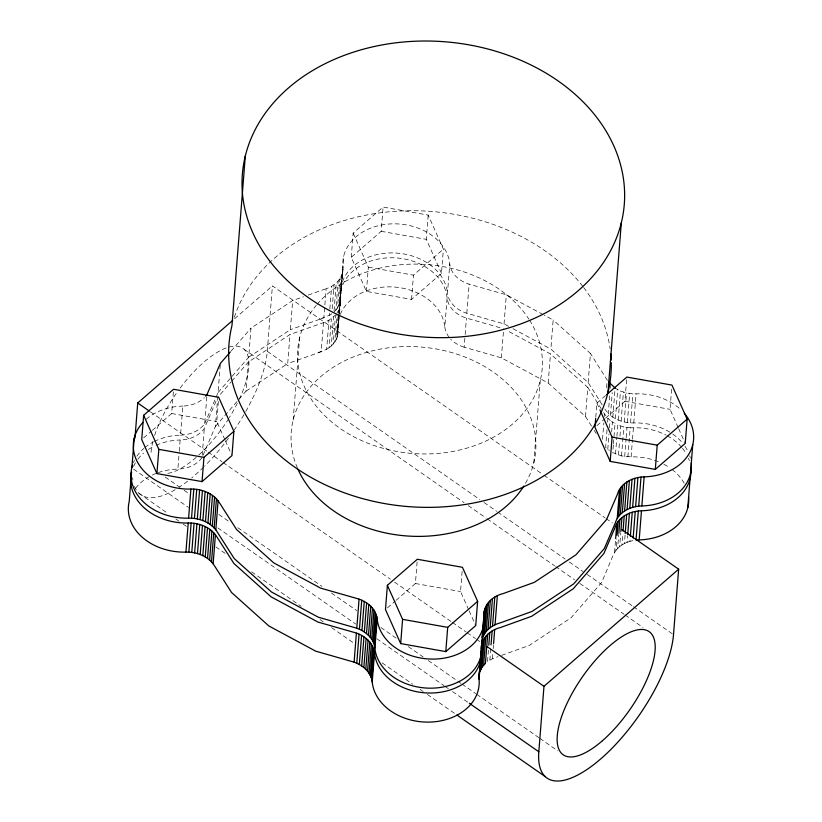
<?xml version="1.0" encoding="UTF-8"?>
<svg xmlns="http://www.w3.org/2000/svg" width="822" height="822" viewBox="0 0 822 822"><rect width="100%" height="100%" fill="white"/><g stroke="black" fill="none" stroke-linecap="round" stroke-linejoin="round"><path stroke-width="0.62" stroke-dasharray="4.11 3.08" d="M152.347 430.307L171.664 413.517L173.473 390.553M158.297 472.588A53.636 41.449 4.5 0 1 177.86 469.085L179.155 452.645M179.247 451.381L180.141 439.996A29.941 23.139 4.5 0 0 204.318 428.498L217.203 398.516M154.361 441.424A53.636 41.449 4.5 0 1 180.532 435.146L182.813 406.058A29.941 23.139 4.5 0 0 204.277 397.745M202.233 455.059L204.318 428.498M180.532 435.146A29.941 23.139 4.5 0 0 204.699 423.649L206.99 394.56M203.024 455.285L215.405 426.454L217.696 397.365L230.931 382.107M204.699 423.649L218.077 392.515L220.265 364.691M224.879 439.688L216.782 421.532L218.385 401.115M215.405 426.454L246.025 391.159L248.306 362.07L290.002 334.492L323.467 322.656L328.964 320.2L334.873 315.556M218.077 392.515L248.696 357.221L250.977 328.132L292.673 300.554L303.431 296.752M245.768 411.483A103.438 39.692 -55.1 0 0 267.263 351.313L272.411 285.861L542.9 474.5M246.025 391.159L287.71 363.581L290.002 334.492M248.696 357.221L290.382 329.643L292.673 300.554M293.156 420.083L299.64 337.657M323.467 322.656L321.176 351.754L287.71 363.581M543.126 314.59L506.331 294.8L469.115 284.155A29.263 22.605 4.5 0 1 449.778 263.924A53.636 41.449 4.5 0 0 392.33 223.851A53.636 41.449 4.5 0 0 342.949 266.801C344.028 277.148 335.468 285.84 326.139 288.717L323.847 317.816L290.382 329.643M318.186 352.607L326.673 349.288L328.964 320.2M320.857 318.669L329.345 315.35L329.745 310.295M329.838 309.031L331.636 286.262M326.673 349.288L329.108 347.727L331.4 318.628M332.18 308.723L334.071 284.689M329.108 347.727L331.297 345.949L333.588 316.86M334.071 310.747L336.26 282.912M331.297 345.949L333.218 343.986L335.51 314.898M333.968 312.011L335.89 310.048L338.181 280.96M333.218 343.986L334.842 341.87L337.03 314.045M335.89 310.048L337.513 307.931L339.805 278.843M334.842 341.87L336.147 339.62L338.14 314.323M338.243 313.059L340.051 305.733L340.277 300.739A53.636 41.449 4.5 0 1 389.659 257.789A53.636 41.449 4.5 0 1 447.106 297.862A29.263 22.605 4.5 0 0 466.444 318.093L500.064 327.711M337.513 307.931L338.818 305.681L341.109 276.593M336.147 339.62L337.133 337.267L338.921 314.497M339.024 313.233L339.414 308.168M338.818 305.681L339.805 303.318L342.086 274.229M338.756 319.039L341.048 289.95M341.428 285.1L343.719 256.002M337.133 337.267L340.277 300.739M339.805 303.318L342.949 266.801M337.76 334.821L339.363 314.59M339.548 313.367L340.339 303.246M340.431 300.883L343.01 269.308M351.241 257.348L353.152 233.099L383.083 207.072L428.2 215.087L443.387 249.138L441.486 273.377L411.555 299.403L366.427 291.389L351.241 257.348L381.172 231.311L383.083 207.072M366.427 291.389L368.338 267.15L353.152 233.099M411.555 299.403L413.456 275.165L443.387 249.138M441.486 273.377L426.289 239.336L428.2 215.087M396.101 600.307L415.408 583.517L417.319 559.268M449.141 337.328A29.263 22.605 4.5 0 1 444.815 326.951L447.106 297.862M508.51 326.293L504.05 323.889L466.824 313.244A29.263 22.605 4.5 0 1 447.487 293.012L449.778 263.924M591.521 426.063L585.49 416.497L548.192 383.021L501.379 357.827L464.153 347.182L465.057 335.797M465.149 334.533L466.444 318.093M466.824 313.244L469.115 284.155M468.632 609.688L460.526 591.532L462.241 569.841M501.379 357.827L503.67 328.738M504.05 323.889L506.331 294.8M488.402 650.243L487.508 661.628L492.388 658.699L498.009 656.675M489.84 660.056L490.744 648.681M492.388 658.699L492.789 653.644M493.19 648.589L493.488 644.787M533.807 462.837L540.29 380.411M548.192 383.021L550.483 353.933L507.01 330.536M602.228 404.886L588.162 382.559L550.863 349.083L553.155 319.994L544.236 315.196M585.49 416.497L587.781 387.398L550.483 353.933M588.162 382.559L590.453 353.46L553.155 319.994M595.796 417.134L596.895 403.099L605.588 395.536M602.536 439.287L603.831 422.847M604.324 416.518L604.53 413.99L601.848 409.736M606.605 387.645L607.201 380.052L590.453 353.46M607.037 429.701L605.639 447.404L609.349 450.518M607.633 422.107L607.931 418.316L604.53 413.99M669.766 432.146A53.636 41.449 4.5 0 0 633.783 422.94C624.535 423.145 614.959 420.073 608.311 413.466L609.811 394.498M610.304 388.169L610.602 384.377M607.766 449.346L608.968 434.17M609.462 427.841L610.058 420.258L607.931 418.316M610.438 415.408L612.236 392.639M611.64 432.125L612.431 422.015L610.058 420.258M612.811 417.165L615.103 388.066C621.278 392.115 628.727 394.005 636.074 393.851A53.636 41.449 4.5 0 1 680.955 409.798M613.335 445.062L612.739 452.655L621.535 455.922L631.111 456.878A53.636 41.449 4.5 0 1 658.36 461.717M613.438 443.798L615.031 423.566L612.431 422.015M615.411 418.717L617.702 389.628M615.524 453.98L616.819 437.54M616.921 436.277L617.815 424.892L615.031 423.566M618.195 420.042L620.487 390.953M618.473 455.08L619.562 441.167M619.963 436.112L620.764 425.991L617.815 424.892M621.144 421.141L623.436 392.053M605.609 418.1L624.915 401.311L626.826 377.072M621.535 455.922L623.826 426.834L620.764 425.991M624.206 421.984L626.498 392.895M614.548 552.456L615.544 539.807M501.626 655.37L529.327 645.393L571.023 617.825L601.632 582.521L613.315 554.86L615.904 550.452L616.798 539.068M624.689 456.508L626.087 438.804M626.189 437.54L626.981 427.419L623.826 426.834M627.361 422.57L629.652 393.481M615.904 550.452L617.641 548.459L618.74 534.547M617.641 548.459L619.654 546.62L620.754 532.707M627.895 456.827L630.186 427.738L633.402 427.789A53.636 41.449 4.5 0 1 666.221 435.208M630.566 422.888L632.858 393.8M619.654 546.62L621.925 544.976L622.819 533.591M621.925 544.976L624.422 543.527L625.121 534.68M631.111 456.878L632.406 440.438M632.508 439.174L633.402 427.789M633.783 422.94L636.074 393.851M624.422 543.527L627.104 542.314L627.607 535.985M627.104 542.314L629.96 541.328L630.166 538.8M678.14 427.491L670.043 409.325L671.646 388.919M337.133 312.781L338.438 310.531M231.126 351.025L250.977 328.132M231.763 381.151L248.306 362.07M234.63 318.72L272.411 285.861M143.665 437.869L151.382 431.149M387.409 607.859L395.135 601.149M596.916 425.662L604.643 418.943M329.345 315.35L331.78 313.778M308.209 295.057L326.139 288.717M629.96 541.328L632.95 540.588M626.981 427.419L630.186 427.738M381.172 231.311L426.289 239.336M368.338 267.15L413.456 275.165M624.915 401.311L670.043 409.325M171.664 413.517L216.782 421.532M415.408 583.517L460.526 591.532M512.969 328.687L550.863 349.083M543.948 475.229L604.992 517.809M606.04 518.538L612.359 522.946M267.263 351.313L479.863 499.581M484.066 502.519L496.704 511.325M497.752 512.065L565.104 559.032M569.317 561.971L583.004 571.516M587.206 574.455L632.467 606.009M633.515 606.749L672.458 633.906M244.124 349.299L464.091 502.704M468.304 505.643L486.192 518.127M487.241 518.857L554.603 565.834M555.651 566.563L574.599 579.777M579.859 583.456L624.062 614.281M625.11 615.01L643.01 627.494M150.364 411.791L207.195 451.432M208.243 452.162L221.93 461.707M222.978 462.437L390.316 579.15M394.529 582.089L451.36 621.72M452.419 622.46L466.095 631.995M467.153 632.735L475.568 638.602M476.616 639.341L479.781 641.54M165.191 477.058L179.926 487.333M184.128 490.272L189.399 493.94M218.868 514.49L230.437 522.566M237.805 527.703L322.008 586.425M331.472 593.032L356.738 610.643M380.946 627.525L396.728 638.54M408.308 646.616L423.042 656.891M428.303 660.559L456.713 680.38M457.772 681.109L460.926 683.318M461.985 684.048L475.661 693.593M476.719 694.323L538.811 737.632M539.859 738.362L557.748 750.846M133.637 469.177L188.361 507.338M217.83 527.899L355.7 624.052M376.753 638.735L444.106 685.712M445.154 686.442L448.319 688.641M452.521 691.579L468.314 702.594M139.031 493.323L168.5 513.873M175.867 519.011L179.021 521.21M183.234 524.148L186.389 526.347M215.857 546.907L226.379 554.244M251.635 571.865L301.099 606.359M320.046 619.572L323.2 621.771M331.626 627.648L353.727 643.061M382.138 662.881L412.665 684.161M420.032 689.298L423.186 691.508M427.399 694.446L455.809 714.256M604.91 409.14L608.311 413.466M587.781 387.398L601.18 408.678M594.203 430.317L596.207 433.513M678.643 428.622L685.229 443.377M596.895 403.099L599.423 408.77M469.136 610.828L475.722 625.573M225.392 440.828L231.465 454.443M234.373 317.189A191.557 148.022 4.5 0 1 390.769 211.644A191.557 148.022 4.5 0 1 582.901 286.508M583.692 287.536A191.557 148.022 4.5 0 1 610.15 348.929M663.929 464.296A53.636 41.449 4.5 0 1 670.064 468.016M672.129 469.537A53.636 41.449 4.5 0 1 684.161 483.182M464.153 347.182A29.263 22.605 4.5 0 1 450.733 339.167M337.986 329.828A53.636 41.449 4.5 0 1 339.825 315.556M340.267 314.405A53.636 41.449 4.5 0 1 397.478 287.351A53.636 41.449 4.5 0 1 444.815 326.951M135.579 488.278A53.636 41.449 4.5 0 1 157.146 472.999M202.027 457.597A29.941 23.139 4.5 0 1 177.86 469.085M297.42 468.016A122.591 94.736 4.5 0 1 421.07 347.028A122.591 94.736 4.5 0 1 523.83 486.049M529.584 320.231A122.591 94.736 4.5 0 1 413.939 453.58A122.591 94.736 4.5 0 1 316.244 305.352M317.066 304.376A122.591 94.736 4.5 0 1 528.895 319.152M133.431 462.663A53.636 41.449 4.5 0 1 134.448 460.402M136.904 456.2A53.636 41.449 4.5 0 1 143.942 448.319M144.857 447.538A53.636 41.449 4.5 0 1 153.221 442.01M340.657 295.889A53.636 41.449 4.5 0 1 390.039 252.94A53.636 41.449 4.5 0 1 447.487 293.012M146.224 419.23A53.636 41.449 4.5 0 1 182.813 406.058M672.735 434.078A53.636 41.449 4.5 0 1 682.065 442.452M684.973 446.243A53.636 41.449 4.5 0 1 688.374 452.316M689.72 455.82A53.636 41.449 4.5 0 1 690.408 458.203M667.289 435.783A53.636 41.449 4.5 0 1 681.685 447.302M682.445 448.216A53.636 41.449 4.5 0 1 686.452 454.093M688.476 458.316A53.636 41.449 4.5 0 1 689.339 460.659M133.534 466.382A53.636 41.449 4.5 0 1 135.907 461.995M137.87 459.19A53.636 41.449 4.5 0 1 143.552 453.169M148.463 449.449A53.636 41.449 4.5 0 1 153.981 446.274M156.108 445.277A53.636 41.449 4.5 0 1 180.141 439.996M180.162 388.025A75.09 28.821 -55.1 0 1 238.185 346.37A75.09 28.821 -55.1 0 1 239.408 398.989M237.281 403.397A75.09 28.821 -55.1 0 1 229.359 417.545M228.711 418.583A75.09 28.821 -55.1 0 1 197.085 456.59M196.181 457.392A75.09 28.821 -55.1 0 1 164.873 473.626M151.032 452.388A75.09 28.821 -55.1 0 1 152.954 441.301M154.649 435.424A75.09 28.821 -55.1 0 1 177.295 391.96M243.898 414.75A103.438 39.692 -55.1 0 1 234.311 429.916M228.382 438.311A103.438 39.692 -55.1 0 1 204.493 466.249M203.609 467.122A103.438 39.692 -55.1 0 1 191.68 477.952M187.56 481.24A103.438 39.692 -55.1 0 1 179.473 487.014M175.168 489.676A103.438 39.692 -55.1 0 1 134.376 486.049M132.866 480.099A103.438 39.692 -55.1 0 1 132.578 477.726"/><path stroke-width="1.23" d="M131.921 467.297L134.212 438.208M134.962 438.229L137.726 402.986L232.688 320.405M143.634 415.305L141.733 439.544L156.92 473.595L202.048 481.61L231.968 455.583L233.88 431.334L218.693 397.293L173.565 389.268L143.634 415.305L158.831 449.346L156.92 473.595M185.926 552.096L188.217 523.008A53.636 41.449 4.5 0 1 131.541 472.147L129.249 501.235A53.636 41.449 4.5 0 0 185.926 552.096C196.828 551.839 208.562 556.319 214.521 565.855L231.547 592.487L268.845 625.953L315.669 651.147L351.323 661.35C361.207 663.816 371.041 671.317 372.222 682.024A53.636 41.449 4.5 0 0 429.67 722.096A53.636 41.449 4.5 0 0 479.051 679.147L481.343 650.058C480.212 638.869 490.128 629.929 500.3 627.587L531.618 616.305L573.304 588.727L603.923 553.432L614.794 528.114C618.062 516.812 630.433 510.996 641.468 510.801A53.636 41.449 4.5 0 0 690.85 467.862M684.356 413.363A53.636 41.449 4.5 0 1 644.14 476.863C633.104 477.058 620.733 482.874 617.466 494.176L606.595 519.494L575.975 554.788L534.29 582.366L502.972 593.648C492.799 595.991 482.884 604.93 484.014 616.12L481.723 645.208A53.636 41.449 4.5 0 1 432.341 688.158A53.636 41.449 4.5 0 1 374.894 648.085C373.712 637.379 363.879 629.878 353.994 627.412L318.33 617.209L271.517 592.015L234.219 558.549L217.193 531.916C211.233 522.381 199.499 517.891 188.598 518.158L190.889 489.069A53.636 41.449 4.5 0 1 140.377 466.732A53.636 41.449 4.5 0 1 142.802 422.549M188.855 552.137L191.146 523.039C201.092 523.573 211.408 528.073 216.813 536.766L233.838 563.399L271.137 596.864L317.95 622.059L353.614 632.262C363.488 634.728 373.332 642.229 374.513 652.935L372.222 682.024M191.526 518.199L193.817 489.1C203.764 489.635 214.08 494.135 219.484 502.828L236.51 529.46L273.808 562.926L320.621 588.12L356.286 598.324C366.16 600.79 376.003 608.28 377.185 618.997L374.894 648.085M191.773 552.394L194.064 523.306M194.444 518.456L196.735 489.367M194.65 552.877L196.941 523.789M197.321 518.939L199.612 489.85M202.048 481.61L203.948 457.361L233.88 431.334M197.465 553.586L199.756 524.498M200.136 519.648L202.428 490.559M200.188 554.501L202.479 525.412M202.859 520.562L205.151 491.474M202.798 555.621L205.089 526.532M205.469 521.682L207.75 492.594M205.253 556.936L207.534 527.847M207.925 522.998L210.206 493.909M207.534 558.426L209.826 529.337M210.206 524.487L212.497 495.399M209.62 560.08L211.912 530.991M212.292 526.142L214.583 497.053M211.49 561.888L213.782 532.79M214.162 527.95L216.453 498.851M213.134 563.82L215.426 534.721M215.806 529.882L218.097 500.783M245.316 155.933L231.958 325.635A191.557 148.022 4.5 0 0 403.736 506.198A191.557 148.022 4.5 0 0 611.26 362.625M354.107 662.193L356.399 633.104M356.779 628.255L359.07 599.166M356.769 663.241L359.06 634.152M359.44 629.303L361.731 600.214M359.306 664.495L361.588 635.396M361.968 630.556L364.259 601.457M361.67 665.923L363.951 636.834M364.331 631.984L366.622 602.896M363.838 667.536L366.129 638.437M366.509 633.598L368.801 604.499M365.8 669.293L368.092 640.204M368.472 635.355L370.763 606.266M367.537 671.194L369.828 642.105M370.208 637.256L372.5 608.157M369.027 673.208L371.308 644.119M371.698 639.269L373.979 610.181M370.249 675.324L372.53 646.226M372.921 641.386L375.202 612.287M371.195 677.513L373.486 648.424M373.866 643.575L376.147 614.476M371.852 679.753L374.144 650.664M374.524 645.815L376.815 616.726M387.388 585.295L385.477 609.544L400.674 643.585L445.791 651.61L475.722 625.573L477.633 601.334L462.437 567.293L417.319 559.268L387.388 585.295L402.575 619.346L400.674 643.585M445.791 651.61L447.702 627.361L477.633 601.334M479.051 679.147L479.38 671.646M479.658 669.221L480.182 661.525M480.449 659.1L480.973 651.414M481.25 648.99L481.548 645.188M481.723 645.208L481.856 640.235M482.124 637.81L482.555 631.388M482.925 627.689L484.22 611.249M478.99 676.712L482.144 642.814M484.816 608.876L482.524 637.964C485.196 630.001 492.82 624.771 500.68 622.737L531.998 611.455L573.694 583.887L604.304 548.582L615.175 523.275C618.442 511.962 630.813 506.147 641.859 505.951A53.636 41.449 4.5 0 0 691.24 463.012M479.853 671.903L480.788 669.601L483.079 640.513M483.459 635.663L485.751 606.564M480.788 669.601L482.031 667.392L484.322 638.304M484.703 633.454L486.994 604.365M482.031 667.392L483.583 665.317L485.874 636.228M486.254 631.378L488.545 602.29M487.703 634.296L485.412 663.385L483.583 665.317M488.083 629.447L490.374 600.358M488.802 645.188L489.799 632.539M490.179 627.689L492.47 598.601M491.042 644.88L492.131 630.967M492.512 626.117L494.803 597.029M493.59 643.523L494.68 629.611M495.06 624.761L497.351 595.673M678.664 569.184L673.506 634.635A103.438 39.692 -55.1 0 1 601.016 758.655A103.438 39.692 -55.1 0 1 538.821 751.77L543.979 686.319L678.664 569.184L621.833 529.553M595.693 418.408L594.984 427.337L610.181 461.389L655.298 469.403L685.229 443.377L687.141 419.138L671.944 385.086L626.826 377.072L606.554 394.704M607.972 392.443L621.329 222.741A191.557 148.022 4.5 0 0 370.023 47.481A191.557 148.022 4.5 0 0 308.61 297.79A191.557 148.022 4.5 0 0 621.329 222.741M610.181 461.389L612.092 437.14L599.937 409.911M615.647 538.533L616.839 523.357M617.219 518.507L619.511 489.419M617.096 535.276L618.185 521.364M618.576 516.514L620.857 487.425M618.832 533.273L619.932 519.36M620.312 514.521L622.603 485.422M620.857 531.444L621.946 517.531M622.326 512.681L624.617 483.593M623.025 531.063L624.217 515.877M624.597 511.037L626.888 481.939M625.213 533.416L626.713 514.438M627.094 509.589L629.385 480.5M627.71 534.721L629.395 513.216M629.775 508.376L632.067 479.277M630.361 536.263L632.252 512.24M632.632 507.39L634.923 478.301M633.146 538.061L635.242 511.5M635.622 506.65L637.913 477.561M638.324 511.017L636.033 540.116L639.187 539.9A53.636 41.449 4.5 0 0 688.569 496.95M638.704 506.177L640.996 477.079M639.187 539.9L641.468 510.801M641.859 505.951L644.14 476.863M655.298 469.403L657.21 445.164L687.141 419.138M687.788 507.739L690.079 478.651M690.459 473.801L692.751 444.712M481.661 642.763L481.928 640.338M230.294 351.98L220.368 363.427L206.99 394.56A29.941 23.139 4.5 0 1 205.726 396.204M190.889 489.069L193.817 489.1M188.217 523.008L191.146 523.039M612.092 437.14L657.21 445.164M158.831 449.346L203.948 457.361M402.575 619.346L447.702 627.361M137.726 402.986L149.306 411.062M487.148 646.678L543.979 686.319M469.362 703.324L538.821 751.77M456.868 714.996L545.274 776.646M615.103 388.066L608.557 381.778M610.746 353.902A191.557 148.022 4.5 0 1 611.178 360.118M188.598 518.158A53.636 41.449 4.5 0 1 132.589 464.975M523.83 486.049A122.591 94.736 4.5 0 1 406.685 535.954A122.591 94.736 4.5 0 1 297.934 469.187M481.343 650.058A53.636 41.449 4.5 0 1 431.961 693.008A53.636 41.449 4.5 0 1 374.513 652.935M484.014 616.12A53.636 41.449 4.5 0 1 434.633 659.069A53.636 41.449 4.5 0 1 377.185 618.997M602.434 740.725A75.09 28.821 -55.1 0 0 650.377 632.632A75.09 28.821 -55.1 0 0 565.7 706.262A75.09 28.821 -55.1 0 0 602.434 740.725"/></g></svg>
